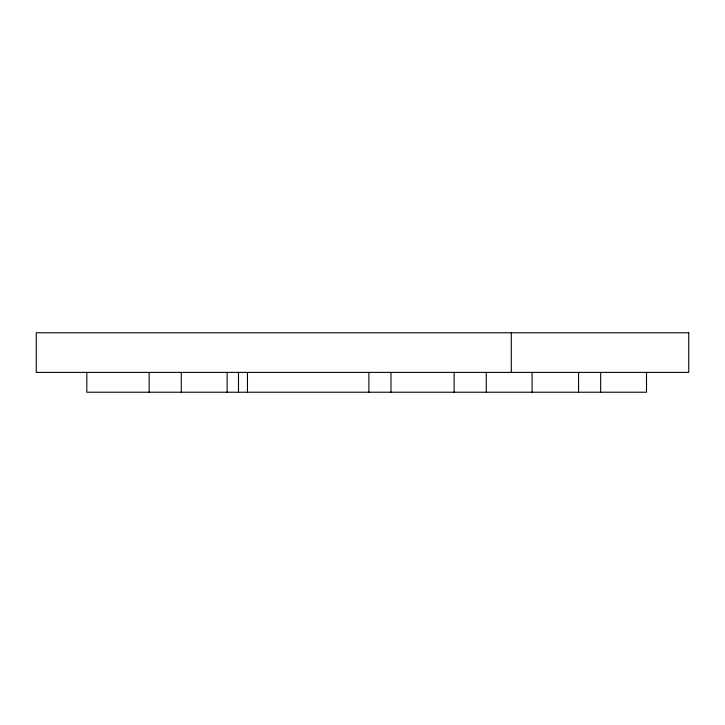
<?xml version="1.0" encoding="UTF-8"?>
<svg xmlns="http://www.w3.org/2000/svg" width="725" height="725" viewBox="0 0 725 725"><rect width="100%" height="100%" fill="white"/><g stroke="black" fill="none" stroke-linecap="round" stroke-linejoin="round"><path stroke-width="1.09" d="M646.501 372.405L646.501 392.225L86.819 392.225L86.819 372.405M600.672 372.405L600.672 392.225M578.568 372.405L578.568 392.225M532.096 372.405L532.096 392.225M511.297 332.775L511.297 372.405M486.267 372.405L486.267 392.225M454.131 372.405L454.131 392.225M390.983 372.405L390.983 392.225M368.88 372.405L368.88 392.225M247.47 372.405L247.47 392.225M238.498 372.405L238.498 392.225M227.124 372.405L227.124 392.225M181.295 372.405L181.295 392.225M149.16 372.405L149.16 392.225M688.75 332.775L36.25 332.775L36.25 372.405L688.75 372.405L688.75 332.775"/></g></svg>
